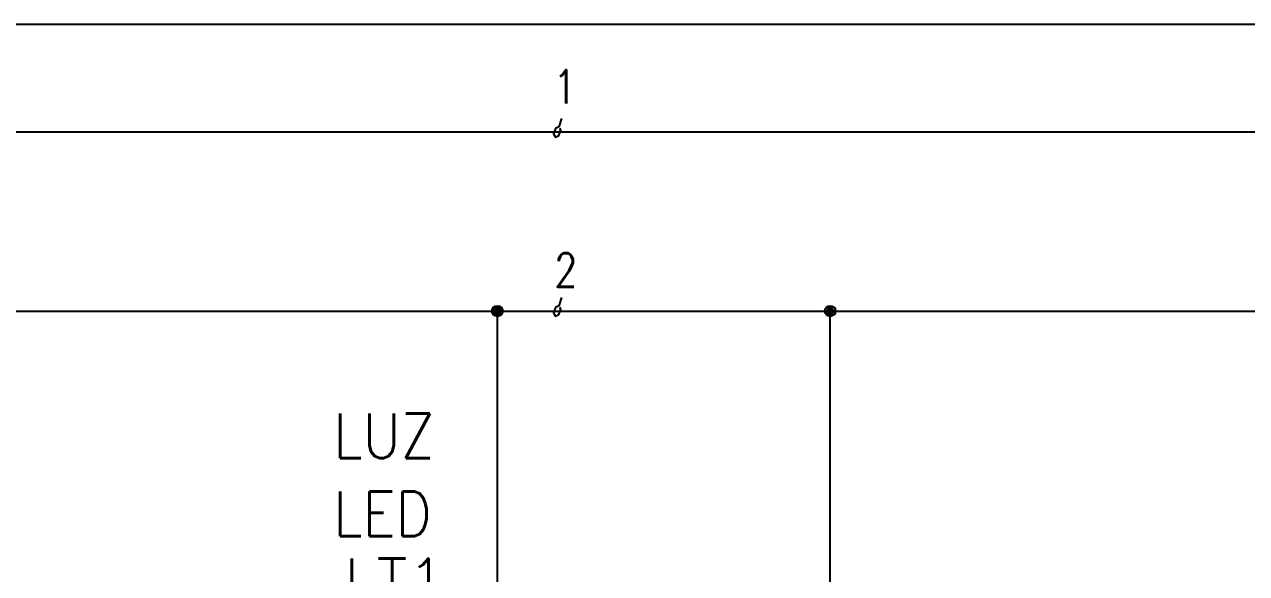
# Model space of a CAD drawing. Header units: millimetres. Extents: x 123.5 to 144.3, y 105.4 to 121.6.
# Drawn here: x 130.63 to 137.46, y 118.52 to 121.59 of the extents above; entities that cross this region are included whole.
import ezdxf
from ezdxf.enums import TextEntityAlignment as Align

# ---------------------------------------------------------------- set-up
doc = ezdxf.new("R2010")
doc.units = ezdxf.units.MM
for name, color, linetype in [('BLK_12AWG', 7, 'Continuous'), ('DESC', 250, 'Continuous'), ('MISC', 7, 'Continuous'), ('SYMS', 7, 'Continuous'), ('TAGS', 250, 'Continuous'), ('WIREFIXED', 7, 'Continuous')]:
    doc.layers.add(name, color=color, linetype=linetype)
doc.styles.add('WD', font='romans.shx')

# ---------------------------------------------------------------- blocks, each defined once
blk = doc.blocks.new('WD_WNH')
at = {"linetype": 'Continuous', "style": 'WD', "width": 0.8}
blk.add_attdef('WIRENO', text='', height=0.125, dxfattribs=at).set_placement((0, 0.0625), align=Align.CENTER)
at = {"style": 'WD', "flags": 1}
for tag, p in [('W01USER', (0, 0.0781)), ('W02USER', (0, 0.0703)), ('W03USER', (0, 0.0625)), ('W04USER', (0, 0.0547)), ('W05USER', (0, 0.0469)), ('W06USER', (0, 0.0391)), ('W07USER', (0, 0.0312)), ('W08USER', (0, 0.0234)), ('W09USER', (0, 0.0156)), ('W10USER', (0, 0.0078))]:
    blk.add_attdef(tag, text='', height=0.005, dxfattribs=at).set_placement(p, align=Align.CENTER)
blk = doc.blocks.new('HLT1W')
for p, q in [((-0.1149, 0.1149), (-0.1856, 0.1856)), ((0.1149, 0.1149), (0.1856, 0.1856)), ((-0.1149, -0.1149), (-0.1856, -0.1856)), ((0.1149, -0.1149), (0.1856, -0.1856))]:
    blk.add_line(p, q)
blk.add_circle((0, 0), 0.125)
at = {"style": 'WD', "width": 0.7}
for tag, p in [('INST', (0.0055, 0.5282)), ('LOC', (0.0055, 0.3586))]:
    blk.add_attdef(tag, text='', height=0.125, dxfattribs=at).set_placement(p, align=Align.CENTER)
at = {"style": 'WD'}
blk.add_attdef('TAG1', text='', height=0.125, dxfattribs=at).set_placement((0, 0.2024), align=Align.CENTER)
at = {"style": 'WD', "flags": 9}
blk.add_attdef('FAMILY', text='', height=0.01, dxfattribs=at).set_placement((-0.0053, 0.1606), align=Align.CENTER)
at = {"linetype": 'Continuous', "style": 'WD', "flags": 1}
for tag, p in [('CAT', (0, 0.1403)), ('MFG', (0, 0.1208))]:
    blk.add_attdef(tag, text='', height=0.01, dxfattribs=at).set_placement(p, align=Align.MIDDLE)
at = {"linetype": 'Continuous', "style": 'WD', "flags": 9}
blk.add_attdef('ASSYCODE', text='', height=0.01, dxfattribs=at).set_placement((-0.001, 0.0957), align=Align.CENTER)
at = {"style": 'WD'}
for tag, p, width in [('DESC1', (1.125, 0), 0.9), ('WDTAGALT', (1.125, -0.3125), 0.7)]:
    blk.add_attdef(tag, p, '', height=0.125, dxfattribs=dict(at, width=width))
blk.add_attdef('COLOR', text='', height=0.125, dxfattribs=at).set_placement((0, 0), align=Align.MIDDLE)
at = {"style": 'WD', "flags": 1}
for tag, p in [('X4TERM01', (-0.125, 0)), ('X1TERM02', (0.125, 0))]:
    blk.add_attdef(tag, p, '', height=0.0125, dxfattribs=at)
at = {"linetype": 'Continuous', "style": 'WD', "flags": 8}
blk.add_attdef('TERM01', text='', height=0.125, dxfattribs=at).set_placement((-0.175, -0.0314), align=Align.TOP_RIGHT)
blk.add_attdef('TERM02', text='', height=0.125, dxfattribs=at).set_placement((0.175, -0.0314), align=Align.TOP_LEFT)
at = {"style": 'WD', "width": 0.9}
blk.add_attdef('DESC2', text='', height=0.125, dxfattribs=at).set_placement((1.125, -0.0312), align=Align.TOP_LEFT)
blk = doc.blocks.new('WDDOT')
for radius in [0.03, 0.0187, 0.00929]:
    blk.add_circle((0, 0), radius)

msp = doc.modelspace()

# ---------------------------------------------------------------- linework, layer by layer
at = {"color": 7, "linetype": 'Continuous'}
msp.add_line((144.2555, 121.5905), (123.5055, 121.5905), dxfattribs=at)
at = {"layer": 'BLK_12AWG'}
for p, q in [((124.4182, 120.99), (142.7932, 120.99)), ((124.4182, 119.99), (142.7932, 119.99)), ((133.2716, 115.3636), (133.2716, 119.99)), ((135.1311, 117.8431), (135.1311, 119.99))]:
    msp.add_line(p, q, dxfattribs=at)
at = {"layer": 'WIREFIXED'}
for points in [[(133.6307, 121.065), (133.6156, 121.0196), (133.5959, 121.0098), (133.5861, 120.9804), (133.596, 120.9607), (133.6156, 120.9705), (133.6254, 121), (133.6205, 121.0098)], [(133.6307, 120.065), (133.6156, 120.0196), (133.5959, 120.0098), (133.5861, 119.9804), (133.596, 119.9607), (133.6156, 119.9705), (133.6254, 120), (133.6205, 120.0098)]]:
    msp.add_lwpolyline(points, dxfattribs=at)

# ---------------------------------------------------------------- block references
at = {"layer": 'SYMS'}
for p in [(133.2716, 119.99), (135.1311, 119.99)]:
    msp.add_blockref('WDDOT', p, dxfattribs=at)
ref = msp.add_blockref('HLT1W', (132.6994, 117.953), dxfattribs=dict(at, xscale=2, yscale=2, zscale=2))
ref.add_attrib('DESC2', 'LED', dxfattribs={"layer": 'DESC', "height": 0.25, "style": 'WD', "width": 0.9}).set_placement((132.3553, 118.9823), align=Align.TOP_LEFT)
ref.add_attrib('DESC1', 'LUZ', (132.3553, 119.1678), dxfattribs={"layer": 'DESC', "height": 0.25, "style": 'WD', "width": 0.9})
ref.add_attrib('TAG1', 'LT1', dxfattribs={"layer": 'TAGS', "height": 0.25, "style": 'WD'}).set_placement((132.6994, 118.3578), align=Align.CENTER)
ref.add_attrib('COLOR', 'W', dxfattribs={"layer": 'MISC', "height": 0.25, "style": 'WD'}).set_placement((132.6994, 117.953), align=Align.MIDDLE)
at = {"layer": 'WIREFIXED'}
ref = msp.add_blockref('WD_WNH', (133.5934, 120.9268), dxfattribs=dict(at, xscale=1.5, yscale=1.5, zscale=1.5))
ref.add_attrib('WIRENOF', '1', dxfattribs={"linetype": 'Continuous', "height": 0.1875, "style": 'WD', "width": 0.8}).set_placement((133.6487, 121.0927), align=Align.BOTTOM_CENTER)
ref = msp.add_blockref('WD_WNH', (133.5988, 119.9035), dxfattribs=dict(at, xscale=1.5, yscale=1.5, zscale=1.5))
ref.add_attrib('WIRENOF', '2', dxfattribs={"linetype": 'Continuous', "height": 0.1875, "style": 'WD', "width": 0.8}).set_placement((133.6541, 120.0694), align=Align.BOTTOM_CENTER)

doc.saveas('drawing.dxf')
